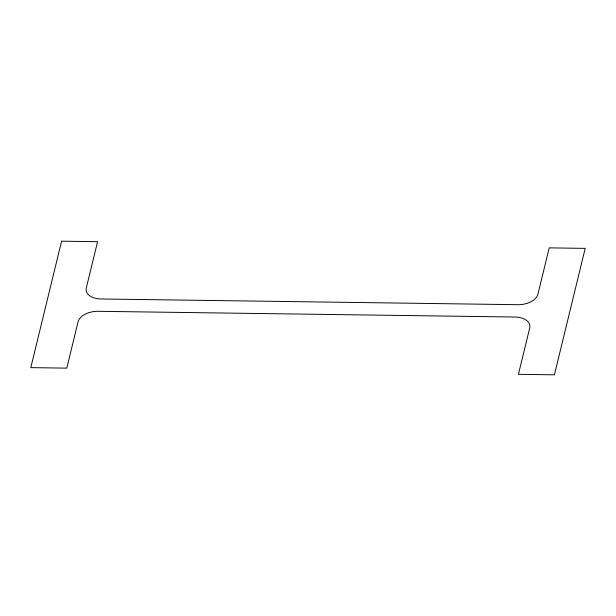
<?xml version="1.0" encoding="UTF-8"?>
<svg xmlns="http://www.w3.org/2000/svg" width="616" height="616" viewBox="0 0 616 616"><rect width="100%" height="100%" fill="white"/><g stroke="black" fill="none" stroke-linecap="round" stroke-linejoin="round"><path stroke-width="0.92" d="M61.585 241.187L30.8 367.637L66.79 368.129L78.063 321.814A17.625 10.603 -7 0 1 98.021 311.303L514.976 317.024A17.625 10.603 -7 0 1 529.706 328.005L518.426 374.32L554.415 374.813L585.2 248.364L549.21 247.871L537.937 294.186A17.625 10.603 -7 0 1 517.979 304.697L101.024 298.976A17.625 10.603 -7 0 1 86.294 287.995L97.574 241.68L61.585 241.187"/></g></svg>
